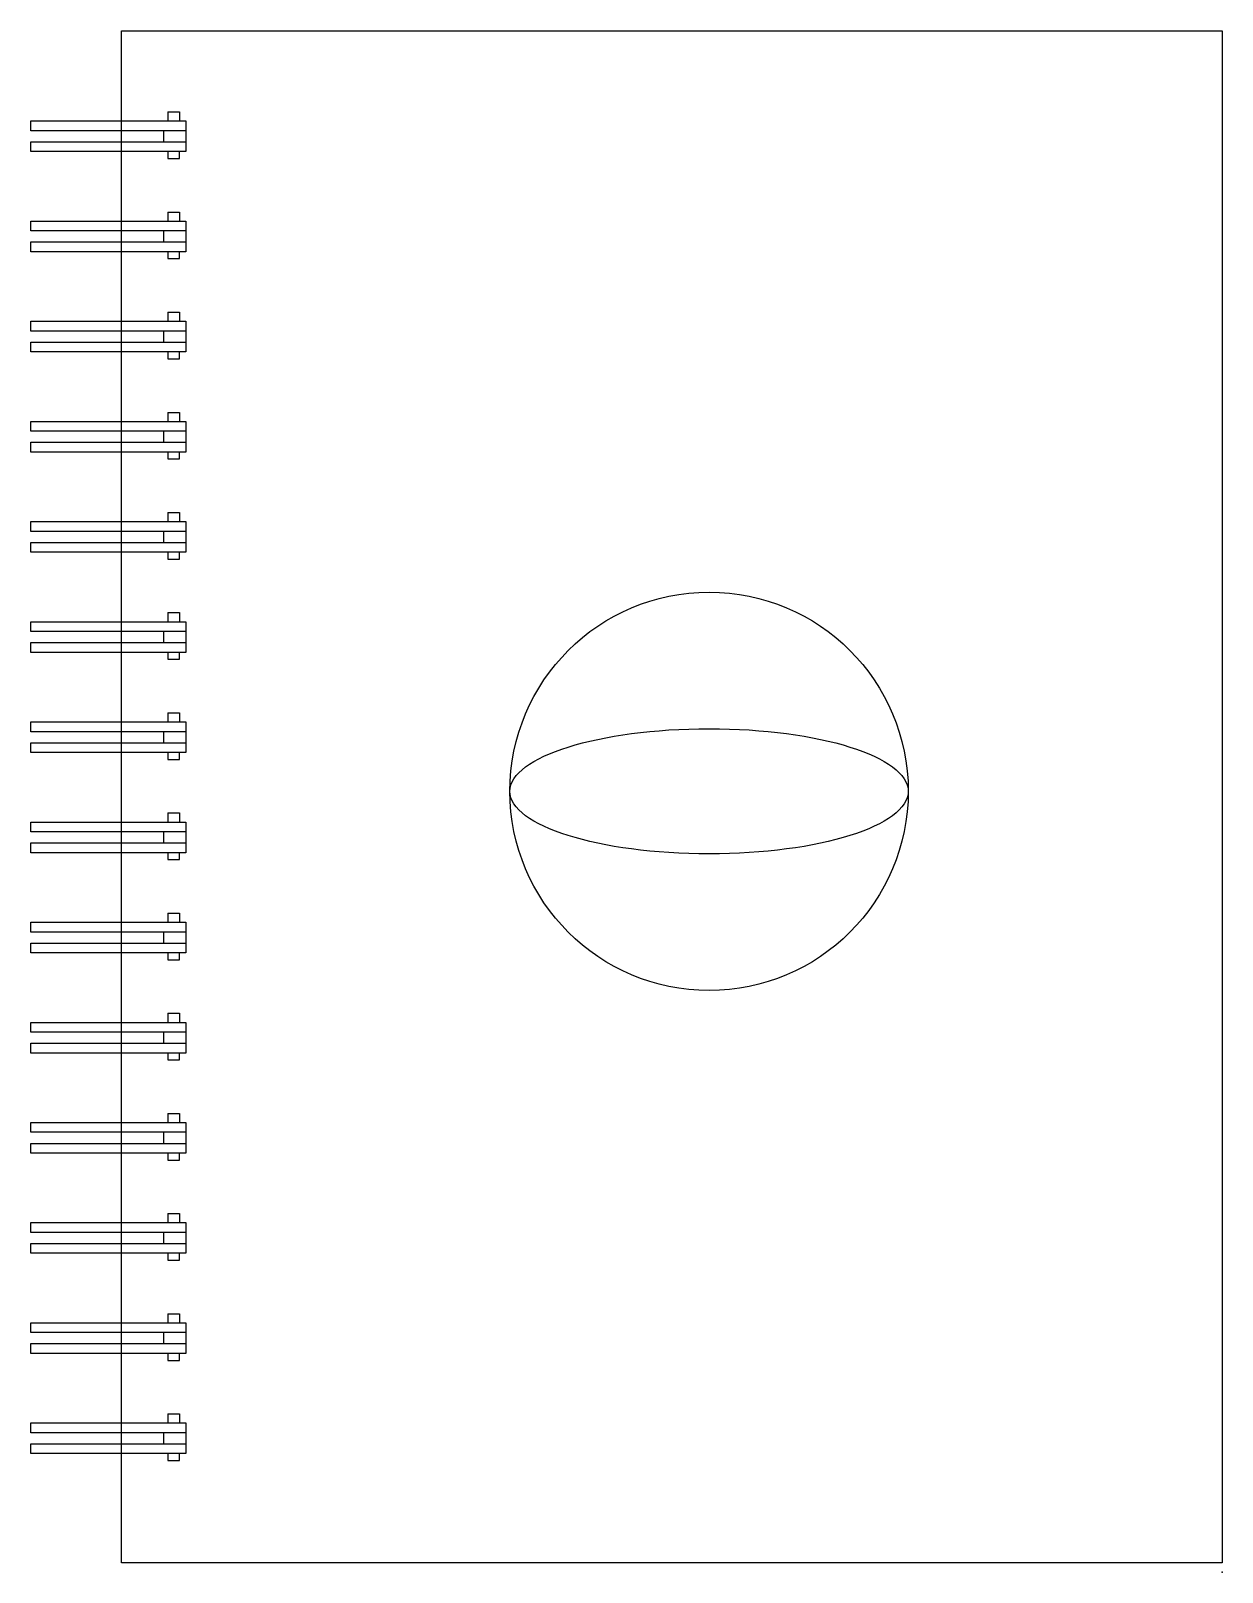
# Model space of a CAD drawing. Header units: millimetres. Extents: x -175 to 0, y 0 to 226.
import ezdxf

# ---------------------------------------------------------------- set-up
doc = ezdxf.new("R2010")
doc.units = ezdxf.units.MM
doc.styles.get("Standard").update_dxf_attribs({"font": 'arial.ttf'})

# ---------------------------------------------------------------- blocks, each defined once
blk = doc.blocks.new('*U3')
for p, q in [((8.75, 3.42), (8.75, 2.09)), ((8.75, 3.42), (10.45, 3.42)), ((10.45, 3.42), (10.45, 2.09)), ((8.08, 0.65), (8.08, -0.97)), ((11.37, 0.65), (11.37, -0.97)), ((8.75, -2.41), (8.75, -3.42)), ((8.75, -3.42), (10.45, -3.42)), ((10.45, -3.42), (10.45, -2.41))]:
    blk.add_line(p, q)
for points in [[(-11.37, 2.09), (11.37, 2.09), (11.37, 0.65), (-11.37, 0.65)], [(-11.37, -0.97), (11.37, -0.97), (11.37, -2.41), (-11.37, -2.41)]]:
    blk.add_lwpolyline(points, close=True)
blk = doc.blocks.new('*U2')
at = {"color": 0, "linetype": 'ByBlock', "lineweight": -2, "transparency": 16777216}
for p in [(0, 191.1), (0, 176.4), (0, 161.7), (0, 147), (0, 132.3), (0, 117.6), (0, 102.9), (0, 88.2), (0, 73.5), (0, 58.8), (0, 44.1), (0, 29.4), (0, 14.7), (0, 0)]:
    blk.add_blockref('*U3', p, dxfattribs=at)
blk = doc.blocks.new('CUADERNO')
for p, q in [((-161.6, 0), (-161.59, 224.84)), ((-161.59, 224.84), (0, 224.84)), ((0, 224.84), (0, 0)), ((0, 0), (-161.6, 0))]:
    blk.add_line(p, q)
blk.add_circle((-75.33, 113.22), 29.24)
blk.add_ellipse((-75.33, 113.22), major_axis=(29.24, 0), ratio=0.314253)
blk.add_blockref('*U2', (-163.54, 18.42))
at = {"flags": 3}
for tag in ['COLOR', 'PRECIO', 'MARCA', 'REFERENCIA', 'FECHA']:
    blk.add_attdef(tag, (0, 0), '', height=2.5, dxfattribs=at)

msp = doc.modelspace()

# ---------------------------------------------------------------- linework, layer by layer
msp.add_point((0, 0))

# ---------------------------------------------------------------- block references
msp.add_blockref('CUADERNO', (0, 1.39))

doc.saveas('drawing.dxf')
